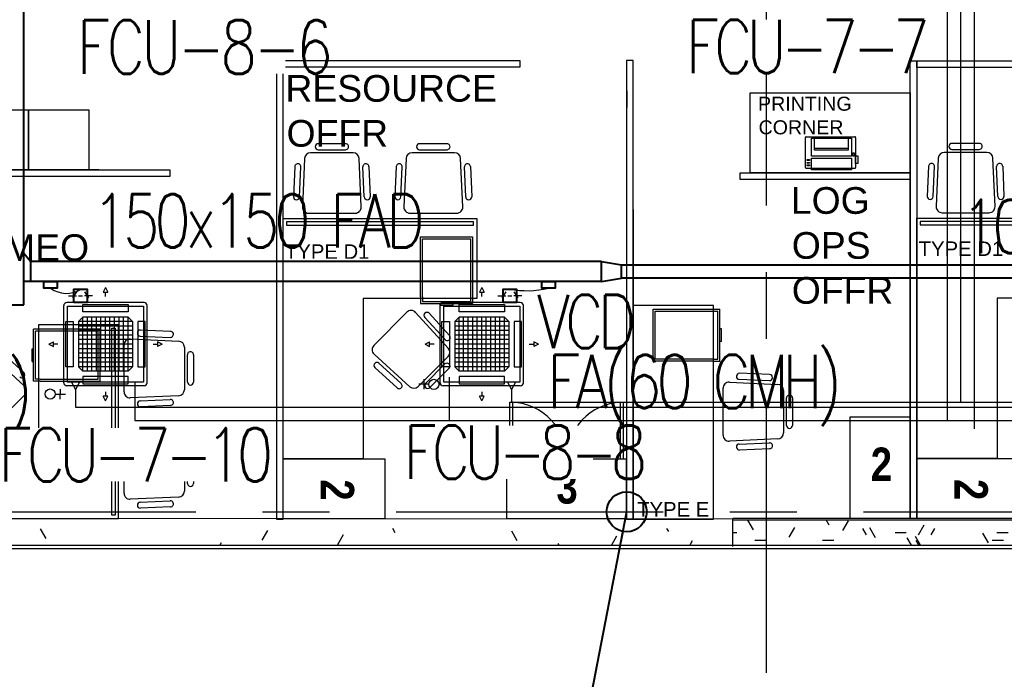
# Model space of a CAD drawing. Header units: millimetres. Extents: x 50620 to 404449, y -131543 to 97.
# Drawn here: x 350596 to 357970, y -108453 to -103511 of the extents above; entities that cross this region are included whole.
import ezdxf

# ---------------------------------------------------------------- set-up
doc = ezdxf.new("R2010")
doc.units = ezdxf.units.MM
doc.linetypes.add('CONTINOUS', pattern=[0])
doc.linetypes.add('IDA - Grid Line', pattern=[3500, 2000, -500, 500, -500])
for name, color, linetype, lineweight in [('1599_DB_A_BLK2_HQ_R21-2ND STOREY 20230517--$0$S-_COLN----_E', 8, 'Continuous', 9), ('1599_DB_A_BLK2_HQ_R21-3RD STOREY 230517$0$S-_COLN----_E', 8, 'Continuous', 0), ('A-_FLOR----_E', 8, 'Continuous', 9), ('A-_FURT----_E', 8, 'Continuous', 9), ('A-_WALL----_E', 8, 'Continuous', 9), ('A-_WALL----_E-1', 8, 'Continuous', 18), ('A-_WALL----_H-2', 8, 'Continuous', 9), ('A-_WALLPRTN_E', 8, 'Continuous', 9), ('FURNITURE', 8, 'Continuous', 9), ('M-_ACMV TX', 6, 'Continuous', 25), ('M-_ACON----_E-N', 7, 'Continuous', 9), ('M-_ARCHI', 8, 'Continuous', 5), ('M-AC-TEXT', 5, 'CONTINOUS', 25), ('M-ACMV_CDP', 190, 'DRAIN_PIPE', 13), ('M-ACMV_FAD', 3, 'Continuous', 25), ('M-ACMV_FAF', 3, 'Continuous', 25), ('M-ACMV_FCU', 5, 'Continuous', 25), ('M-ACMV_FLEXD', 222, 'Continuous', 25), ('M-ACMV_PW', 8, 'REFRIGERANT', 25), ('M-ACMV_REF-P', 134, '500-1-RP', 9), ('M-FA TEXT', 3, 'Continuous', 25), ('M_ACMV_ANNOTATION', 7, 'Continuous', 20)]:
    doc.layers.add(name, color=color, linetype=linetype, lineweight=lineweight)
doc.layers.add('S-_ANOTGRID_E-1', color=9, linetype='IDA - Grid Line', lineweight=5, true_color=0x808080)
doc.styles.add('Arial', font='arial.ttf', dxfattribs={"width": 0.8, "height": 300})
doc.styles.add('Arial Narrow_B_4', font='ARIALNB.TTF', dxfattribs={"height": 500})
doc.styles.add('Arial_3', font='arial.ttf', dxfattribs={"height": 500})
doc.styles.add('ROMANS', font='romans.shx', dxfattribs={"width": 0.8})
doc.styles.get("Standard").update_dxf_attribs({"font": 'arial.ttf'})
doc.linetypes.add('500-1-RP', pattern='A,0.75,-0.5,0.75,-0.5,0.75,-0.5,0.75,-1.7,["RP",Standard,S=1,R=0,X=-1,Y=-0.5],-1.7', length=7.9)
doc.linetypes.add('BATTING', pattern='A,0.0001,-0.1,[134,ltypeshp.shx,S=0.1,R=0,X=-0.1,Y=0],-0.2,[134,ltypeshp.shx,S=0.1,R=180,X=0.1,Y=0],-0.1', length=0.4001)
doc.linetypes.add('DRAIN_PIPE', pattern='A,0.5,-0.2,["D",Standard,S=0.1,R=0,X=-0.1,Y=-0.05],-0.25', length=0.95)
doc.linetypes.add('REFRIGERANT', pattern='A,15,-5.08,["R",Standard,S=2.54,R=0,X=-2.54,Y=-1.27],-5.08', length=25.16)
doc.dimstyles.get("Standard").update_dxf_attribs({"dimtxt": 200, "dimasz": 150, "dimexe": 0.18, "dimexo": 0.0625, "dimgap": 10, "dimtad": 1, "dimtih": 1, "dimtoh": 1, "dimdec": 0, "dimzin": 0, "dimdsep": 46, "dimtxsty": 'Standard', "dimcen": 0.09, "dimclrd": 256, "dimclre": 256, "dimclrt": 256, "dimadec": 0, "dimazin": 0, "dimtfac": 1, "dimtdec": 0, "dimtofl": 0, "dimtmove": 0, "dimatfit": 3, "dimfxl": 1, "dimtolj": 1, "dimtzin": 0, "dimarcsym": 1})

# ---------------------------------------------------------------- blocks, each defined once
blk = doc.blocks.new('A$C7208cd76')
at = {"layer": 'M-ACMV_FCU', "lineweight": 15}
for p, q in [((0, 424.1), (-17, 390.2)), ((-17, 390.2), (17, 390.2)), ((0, 424.1), (17, 390.2)), ((0, 356.2), (0, 390.2)), ((288.8, 312.5), (-288.8, 312.5)), ((288.9, 312.6), (288.9, 312.6)), ((-312.5, 288.8), (-312.5, -288.8)), ((312.5, 288.8), (312.5, -288.8)), ((312.6, 288.9), (312.6, 288.9)), ((-202.6, 169.6), (-169.6, 202.6)), ((-202.6, 169.6), (-202.6, -169.6)), ((202.6, 169.6), (-202.6, 169.6)), ((-169.6, 202.6), (169.6, 202.6)), ((-169.6, 202.6), (-169.6, -202.6)), ((-135.7, 202.6), (-135.7, -202.6)), ((-101.8, 202.6), (-101.8, -202.6)), ((-67.9, 202.6), (-67.9, -202.6)), ((-33.9, 202.6), (-33.9, -202.6)), ((0, 202.6), (0, -202.6)), ((33.9, 202.6), (33.9, -202.6)), ((67.9, 202.6), (67.9, -202.6)), ((101.8, 202.6), (101.8, -202.6)), ((135.7, 202.6), (135.7, -202.6)), ((169.6, 202.6), (202.6, 169.6)), ((169.6, 202.6), (169.6, -202.6)), ((202.6, 169.6), (202.6, -169.6)), ((202.6, 135.7), (-202.6, 135.7)), ((202.6, 101.8), (-202.6, 101.8)), ((-424.1, 0), (-390.2, 17)), ((-424.1, 0), (-390.2, -17)), ((-390.2, -17), (-390.2, 17)), ((-356.2, 0), (-390.2, 0)), ((202.6, 67.9), (-202.6, 67.9)), ((202.6, 33.9), (-202.6, 33.9)), ((202.6, 0), (-202.6, 0)), ((356.2, 0), (390.2, 0)), ((390.2, 17), (390.2, -17)), ((424.1, 0), (390.2, 17)), ((424.1, 0), (390.2, -17)), ((202.6, -33.9), (-202.6, -33.9)), ((202.6, -67.9), (-202.6, -67.9)), ((202.6, -101.8), (-202.6, -101.8)), ((202.6, -135.7), (-202.6, -135.7)), ((-169.6, -202.6), (-202.6, -169.6)), ((202.6, -169.6), (-202.6, -169.6)), ((-169.6, -202.6), (169.6, -202.6)), ((169.6, -202.6), (202.6, -169.6)), ((288.8, -312.5), (-288.8, -312.5)), ((0, -356.2), (0, -390.2)), ((17, -390.2), (-17, -390.2)), ((0, -424.1), (-17, -390.2)), ((0, -424.1), (17, -390.2))]:
    blk.add_line(p, q, dxfattribs=at)
for points in [[(-169.6, 241.6), (169.6, 241.6), (169.6, 297.9), (-169.6, 297.9)], [(285, 285), (285, -285), (-285, -285), (-285, 285)], [(-241.6, 169.6), (-241.6, -169.6), (-297.9, -169.6), (-297.9, 169.6)], [(241.6, 169.6), (241.6, -169.6), (297.9, -169.6), (297.9, 169.6)], [(-169.6, -241.6), (169.6, -241.6), (169.6, -297.9), (-169.6, -297.9)]]:
    blk.add_lwpolyline(points, close=True, dxfattribs=at)
for centre, start, end in [((-288.8, 288.8), 90, 180), ((288.8, 288.8), 0, 90), ((-288.8, -288.8), 180, 270), ((288.8, -288.8), 270, 0)]:
    blk.add_arc(centre, 23.7, start, end, dxfattribs=at)
blk = doc.blocks.new('A$C49267d6b')
at = {"layer": 'M-_ACON----_E-N', "lineweight": 0}
for p, q in [((0, 127), (0, 76.2)), ((-25.4, 76.2), (12.7, 101.6)), ((0, 63.5), (0, 38.1)), ((-25.4, 25.4), (12.7, 0)), ((0, -25.4), (0, 25.4))]:
    blk.add_line(p, q, dxfattribs=at)
blk = doc.blocks.new('SSO')
at = {"layer": 'M-ACMV_PW', "color": 1, "linetype": 'ByBlock', "lineweight": 5}
for points in [[(1064815.9, 20822.4), (1064726.7, 20823.4)], [(1064815.9, 20822.4), (1064726.7, 20823.4)], [(1064770.8, 20778.3), (1064771.8, 20867.5)], [(1064770.8, 20778.3), (1064771.8, 20867.5)], [(1064770.8, 20778.3), (1064771.8, 20867.5)], [(1064770.8, 20778.3), (1064771.8, 20867.5)], [(1064770.8, 20778.3), (1064771.8, 20867.5)], [(1064770.8, 20778.3), (1064771.8, 20867.5)]]:
    blk.add_lwpolyline(points, dxfattribs=at)
blk.add_circle((1064770.3, 20733.6), 44.6, dxfattribs=at)
blk.add_circle((1064770.3, 20733.6), 44.6, dxfattribs=at)
blk = doc.blocks.new('A$C81577ca4')
at = {"layer": 'M-ACMV_REF-P', "lineweight": 0, "ltscale": 0.75}
for p, q in [((-36, -125), (-86, -125)), ((19, -95), (-36, -125)), ((19, -155), (-36, -125))]:
    blk.add_line(p, q, dxfattribs=at)
blk = doc.blocks.new('1599_DB_A_BLK2_HQ_R21-3RD STOREY 230517$0$training chair')
at = {"color": 0, "linetype": 'ByBlock', "lineweight": -2}
for p, q in [((14192.4, -28958.3), (14418.2, -28948.4)), ((14131.7, -29031.5), (14493.7, -29015.4)), ((14419.2, -28993.3), (14194.4, -29003.3)), ((14088.7, -29395.3), (14088.7, -29076.4)), ((14540.7, -29060.4), (14540.7, -29411.3)), ((14020.7, -29338.4), (14020.7, -29133.4)), ((14065.7, -29133.4), (14065.7, -29338.4)), ((14493.7, -29456.3), (14131.7, -29440.3)), ((14419.2, -29478.4), (14194.4, -29468.4)), ((14192.4, -29513.4), (14418.2, -29523.4))]:
    blk.add_line(p, q, dxfattribs=at)
for centre, radius, start, end in [((14193.4, -28980.8), 22.5, 92.53259, 272.53259), ((14418.2, -28970.9), 22.5, 272.53259, 90), ((14133.7, -29076.4), 45, 92.53259, 180), ((14495.7, -29060.4), 45, 0, 92.53259), ((14043.2, -29133.4), 22.5, 0, 180), ((14043.2, -29338.4), 22.5, 180, 0), ((14133.7, -29395.3), 45, 180, 267.46741), ((14495.7, -29411.3), 45, 267.46741, 360), ((14193.4, -29490.9), 22.5, 87.46741, 267.46741), ((14418.2, -29500.9), 22.5, 270, 87.46741)]:
    blk.add_arc(centre, radius, start, end, dxfattribs=at)
blk = doc.blocks.new('ARCHI 2ND_2024 09 11')
at = {"layer": '1599_DB_A_BLK2_HQ_R21-2ND STOREY 20230517--$0$S-_COLN----_E', "lineweight": 5}
h = blk.add_hatch(dxfattribs=at)
h.set_pattern_fill('FP_3', color=8, style=0, pattern_type=2)
h.set_pattern_definition([(6e-11, (-28420.7, -3975.34), (1016, 254), [83.82, -678.18, 83.82, -678.18, -4064]), (6e-11, (-28420.7, -3975.34), (1016, 254), [-1524, 83.82, -1440.18, 83.82, -678.18, -1778]), (6e-11, (-28420.7, -3975.34), (1016, 254), [-3810, 83.82, -424.18, 83.82, -1186.18]), (120, (-28039.7, -3848.34), (-727.97045, 752.8818), [83.82, -678.18, 83.82, -678.18, -4064]), (120, (-28039.7, -3848.34), (-727.97045, 752.8818), [-1524, 83.82, -1440.18, 83.82, -678.18, -1778]), (120, (-28039.7, -3848.34), (-727.97045, 752.8818), [-3810, 83.82, -424.18, 83.82, -1186.18]), (240, (-27912.7, -3340.34), (-288.02955, -1006.8818), [83.82, -678.18, 83.82, -678.18, -4064]), (240, (-27912.7, -3340.34), (-288.02955, -1006.8818), [-1524, 83.82, -1440.18, 83.82, -678.18, -1778]), (240, (-27912.7, -3340.34), (-288.02955, -1006.8818), [-3810, 83.82, -424.18, 83.82, -1186.18])])
h.paths.add_polyline_path([(-26300, -79260.6), (-29050, -79260), (-29050, -79460), (-26300, -79450)])
at = {"layer": 'A-_WALL----_H-2', "lineweight": 5}
h = blk.add_hatch(dxfattribs=at)
h.set_pattern_fill('FP_3', color=256, style=0, pattern_type=2)
h.set_pattern_definition([(360, (102886.37, 38752.37), (1016, 254), [83.82, -678.18, 83.82, -678.18, -4064]), (360, (102886.37, 38752.37), (1016, 254), [-1524, 83.82, -1440.18, 83.82, -678.18, -1778]), (360, (102886.37, 38752.37), (1016, 254), [-3810, 83.82, -424.18, 83.82, -1186.18]), (120, (103267.37, 38879.37), (-727.97045, 752.8818), [83.82, -678.18, 83.82, -678.18, -4064]), (120, (103267.37, 38879.37), (-727.97045, 752.8818), [-1524, 83.82, -1440.18, 83.82, -678.18, -1778]), (120, (103267.37, 38879.37), (-727.97045, 752.8818), [-3810, 83.82, -424.18, 83.82, -1186.18]), (240, (103394.37, 39387.37), (-288.02955, -1006.8818), [83.82, -678.18, 83.82, -678.18, -4064]), (240, (103394.37, 39387.37), (-288.02955, -1006.8818), [-1524, 83.82, -1440.18, 83.82, -678.18, -1778]), (240, (103394.37, 39387.37), (-288.02955, -1006.8818), [-3810, 83.82, -424.18, 83.82, -1186.18])])
h.paths.add_polyline_path([(-27677.6, -79450), (-22150, -79450), (-22150, -79325), (-35450, -79325), (-35450, -79450)])
at = {"color": 8, "lineweight": 5}
for p, q in [((-32467.8, -75820), (-32467.8, -79254.7)), ((-32417.8, -75820), (-32467.8, -75820)), ((-32417.8, -79254.7), (-32417.8, -75820)), ((-32417.8, -75820), (-30645.6, -75820)), ((-32417.8, -75870), (-32417.8, -75820)), ((-30645.6, -75870), (-32417.8, -75870)), ((-30645.6, -75820), (-30645.6, -75870)), ((-29845.7, -75820), (-29845.7, -79253.9)), ((-29795.7, -75820), (-29845.7, -75820)), ((-29795.7, -79253.9), (-29795.7, -75820)), ((-27722, -79250), (-27722, -75820.6)), ((-27722, -75820.6), (-27672, -75820.6)), ((-27672.1, -75820.6), (-25899.9, -75820.6)), ((-27672.1, -75870.6), (-27672.1, -75820.6)), ((-25899.9, -75870.6), (-27672.1, -75870.6)), ((-27672, -75820.6), (-27672, -79250)), ((-29845.7, -75919.1), (-29845.4, -76169.9)), ((-31950.8, -76442.3), (-32155.8, -76442.3)), ((-31191, -76442.3), (-31396, -76442.3)), ((-27205, -76439.7), (-27410, -76439.7)), ((-31893.8, -76510.3), (-32212.7, -76510.3)), ((-32155.8, -76487.3), (-31950.8, -76487.3)), ((-31134.1, -76510.3), (-31453, -76510.3)), ((-31396, -76487.3), (-31191, -76487.3)), ((-27148, -76507.7), (-27466.9, -76507.7)), ((-27410, -76484.7), (-27205, -76484.7)), ((-32257.7, -76553.3), (-32273.7, -76915.3)), ((-31832.9, -76915.3), (-31848.9, -76553.3)), ((-31497.9, -76553.3), (-31513.9, -76915.3)), ((-31073.1, -76915.3), (-31089.1, -76553.3)), ((-27511.9, -76550.7), (-27527.9, -76912.7)), ((-27087, -76912.7), (-27103.1, -76550.7)), ((-36123.9, -76638), (-33267.3, -76638)), ((-33267.3, -76638), (-33267.3, -76688)), ((-32330.8, -76614), (-32340.8, -76839.8)), ((-32295.8, -76840.8), (-32285.9, -76616)), ((-31810.8, -76840.8), (-31820.7, -76616)), ((-31775.8, -76614), (-31765.8, -76839.8)), ((-31571.1, -76614), (-31581, -76839.8)), ((-31536, -76840.8), (-31526.1, -76616)), ((-31051, -76840.8), (-31060.9, -76616)), ((-31016, -76614), (-31006, -76839.8)), ((-27722, -76660), (-27722, -79210)), ((-27585, -76611.4), (-27595, -76837.2)), ((-27550, -76838.2), (-27540, -76613.4)), ((-27064.9, -76838.2), (-27074.9, -76613.4)), ((-27029.9, -76611.4), (-27020, -76837.2)), ((-33267.3, -76688), (-36123.9, -76688)), ((-32228.8, -76962.3), (-31877.8, -76962.3)), ((-31469, -76962.3), (-31118.1, -76962.3)), ((-27482.9, -76959.7), (-27132, -76959.7)), ((-31388.9, -77140.4), (-30998.9, -77140.4)), ((-31388.9, -77589.9), (-31388.9, -77140.4)), ((-31373.9, -77155.4), (-31013.9, -77155.4)), ((-31373.9, -77589.9), (-31373.9, -77155.4)), ((-31013.9, -77155.4), (-31013.9, -77624.9)), ((-30998.9, -77140.4), (-30998.9, -77639.9)), ((-31388.9, -77589.9), (-31388.9, -77639.9)), ((-31388.9, -77639.9), (-30998.9, -77639.9)), ((-31388.9, -77639.9), (-30998.9, -77639.9)), ((-31373.9, -77589.9), (-31373.9, -77624.9)), ((-31373.9, -77624.9), (-31013.9, -77624.9)), ((-31241.9, -77650.8), (-31241.9, -77639.9)), ((-31146, -77650.8), (-31146, -77639.9)), ((-31739, -77953.2), (-31490.9, -77705.1)), ((-31425.8, -77706.5), (-31181.2, -77973.8)), ((-31172.4, -77879.2), (-31325, -77712.5)), ((-31241.9, -77650.8), (-31146, -77650.8)), ((-29646.6, -77682.3), (-29147.2, -77682.3)), ((-29646.6, -78072.3), (-29646.6, -77682.3)), ((-29631.6, -77697.3), (-29162.2, -77697.3)), ((-29631.6, -78057.3), (-29631.6, -77697.3)), ((-29162.2, -78057.3), (-29162.2, -77697.3)), ((-29147.2, -78072.3), (-29147.2, -77682.3)), ((-29147.2, -78072.3), (-29147.2, -77682.3)), ((-31357.5, -77743.6), (-31205.6, -77909.6)), ((-34287.3, -78221.1), (-34287.3, -77831.1)), ((-34287.3, -78221.1), (-34287.3, -77831.1)), ((-33787.8, -77831.1), (-34287.3, -77831.1)), ((-34272.3, -78206.1), (-34272.3, -77846.1)), ((-33802.8, -77846.1), (-34272.3, -77846.1)), ((-33802.8, -78206.1), (-33802.8, -77846.1)), ((-33787.8, -78221.1), (-33787.8, -77831.1)), ((-33261.4, -77848.2), (-33487.2, -77838.2)), ((-29136.2, -77829.4), (-29147.2, -77829.4)), ((-29136.2, -77925.3), (-29136.2, -77829.4)), ((-33562.7, -77905.3), (-33200.7, -77921.3)), ((-33488.2, -77883.2), (-33263.4, -77893.1)), ((-29136.2, -77925.3), (-29147.2, -77925.3)), ((-34526.6, -78004.6), (-34359.9, -78157.2)), ((-34298.3, -77978.2), (-34287.3, -77978.2)), ((-34298.3, -78074.1), (-34298.3, -77978.2)), ((-33609.7, -78301.2), (-33609.7, -77950.3)), ((-33157.7, -77966.3), (-33157.7, -78285.2)), ((-34354, -78258.1), (-34621.3, -78013.4)), ((-34298.3, -78074.1), (-34287.3, -78074.1)), ((-33134.7, -78228.2), (-33134.7, -78023.2)), ((-33089.7, -78023.2), (-33089.7, -78228.2)), ((-31470.3, -78262.9), (-31737.6, -78018.2)), ((-31182.6, -78036), (-31408.1, -78261.5)), ((-29197.2, -78072.3), (-29646.6, -78072.3)), ((-29197.2, -78057.3), (-29631.6, -78057.3)), ((-29197.2, -78057.3), (-29162.2, -78057.3)), ((-29197.2, -78072.3), (-29147.2, -78072.3)), ((-31564.9, -78271.7), (-31731.6, -78119.1)), ((-31700.5, -78086.6), (-31534.5, -78238.5)), ((-31351.5, -78237.5), (-31206.6, -78092.6)), ((-31174.8, -78124.4), (-31319.7, -78269.3)), ((-34237.3, -78221.1), (-34287.3, -78221.1)), ((-34237.3, -78206.1), (-34272.3, -78206.1)), ((-34237.3, -78206.1), (-33802.8, -78206.1)), ((-34237.3, -78221.1), (-33787.8, -78221.1)), ((-34600.7, -78571.2), (-34352.5, -78323.1)), ((-33200.7, -78330.1), (-33562.7, -78346.1)), ((-33488.2, -78368.2), (-33263.4, -78358.3)), ((-33261.4, -78403.3), (-33487.2, -78413.2)), ((-33261.4, -78608), (-33487.2, -78598)), ((-33562.7, -78665.1), (-33200.7, -78681.1)), ((-33488.2, -78643), (-33263.4, -78652.9)), ((-33609.7, -79061), (-33609.7, -78710)), ((-33157.7, -78726), (-33157.7, -79045)), ((-33134.7, -78988), (-33134.7, -78783)), ((-33089.7, -78783), (-33089.7, -78988)), ((-33200.7, -79089.9), (-33562.7, -79105.9)), ((-33488.2, -79128), (-33263.4, -79118.1)), ((-33261.4, -79163), (-33487.2, -79173)), ((-32467.8, -79254.7), (-32417.8, -79254.7)), ((-29845.7, -79253.9), (-29795.7, -79253.9)), ((-27672, -79250), (-27722, -79250))]:
    blk.add_line(p, q, dxfattribs=at)
for points in [[(-31817.8, -78802.6), (-32417.8, -78802.6), (-32417.8, -77002.6), (-30967.8, -77002.6), (-30967.8, -77602.6), (-31817.8, -77602.6)], [(-27072, -78800), (-27672, -78800), (-27672, -77000), (-26222, -77000), (-26222, -77600), (-27072, -77600)], [(-35450, -78650), (-35450, -79250), (-33650, -79250), (-33650, -77800), (-34250, -77800), (-34250, -78650)]]:
    blk.add_lwpolyline(points, close=True, dxfattribs=at)
for centre, radius, start, end in [((-32155.8, -76464.8), 22.5, 90, 270), ((-31950.8, -76464.8), 22.5, 270, 90), ((-31396, -76464.8), 22.5, 90, 270), ((-31191, -76464.8), 22.5, 270, 90), ((-27410, -76462.2), 22.5, 90, 270), ((-27205, -76462.2), 22.5, 270, 90), ((-32212.7, -76555.3), 45, 90, 177.46741), ((-31893.8, -76555.3), 45, 2.53259, 90), ((-31453, -76555.3), 45, 90, 177.46741), ((-31134.1, -76555.3), 45, 2.53259, 90), ((-27466.9, -76552.7), 45, 90, 177.46741), ((-27148, -76552.7), 45, 2.53259, 90), ((-32308.4, -76615), 22.5, 357.46741, 177.47299), ((-31798.2, -76615), 22.5, 2.52701, 182.53259), ((-31548.6, -76615), 22.5, 357.46741, 177.47299), ((-31038.5, -76615), 22.5, 2.52701, 182.53259), ((-27562.5, -76612.4), 22.5, 357.46741, 177.47299), ((-27052.4, -76612.4), 22.5, 2.52701, 182.53259), ((-32318.3, -76839.8), 22.5, 180, 357.46741), ((-31788.3, -76839.8), 22.5, 182.53259, 0), ((-31558.5, -76839.8), 22.5, 180, 357.46741), ((-31028.5, -76839.8), 22.5, 182.53259, 0), ((-27572.5, -76837.2), 22.5, 180, 357.46741), ((-27042.5, -76837.2), 22.5, 182.53259, 0), ((-32228.8, -76917.3), 45, 177.46741, 270), ((-31877.8, -76917.3), 45, 270, 2.53259), ((-31469, -76917.3), 45, 177.46741, 270), ((-31118.1, -76917.3), 45, 270, 2.53259), ((-27482.9, -76914.7), 45, 177.46741, 270), ((-27132, -76914.7), 45, 270, 2.53259), ((-31459, -77736.9), 45, 42.46741, 135), ((-31340.9, -77728.4), 22.5, 45, 222.46741), ((-33487.2, -77860.7), 22.5, 90, 267.46741), ((-33262.4, -77870.7), 22.5, 267.46741, 87.47299), ((-33564.7, -77950.3), 45, 87.46741, 180), ((-33202.7, -77966.3), 45, 0, 87.46741), ((-31189, -77894.4), 22.5, 222.46741, 42.47299), ((-33112.2, -78023.2), 22.5, 0, 180), ((-31707.2, -77985.1), 45, 135, 227.53259), ((-31214.4, -78004.2), 45, 315, 42.46741), ((-31214.4, -78004.2), 45, 315, 42.46741), ((-31715.7, -78103.2), 22.5, 47.53259, 225), ((-34375.8, -78173.1), 22.5, 227.53259, 45), ((-31190.7, -78108.5), 22.5, 315, 135), ((-33112.2, -78228.2), 22.5, 180, 0), ((-34384.4, -78291.2), 45, 315, 47.53259), ((-33564.7, -78301.2), 45, 180, 272.53259), ((-33202.7, -78285.2), 45, 272.53259, 0), ((-31549.7, -78255.1), 22.5, 227.52701, 47.53259), ((-31439.9, -78229.7), 45, 227.53259, 315), ((-31335.6, -78253.4), 22.5, 135, 315), ((-33487.2, -78390.7), 22.5, 92.53259, 270), ((-33262.4, -78380.8), 22.5, 272.52701, 92.53259), ((-33487.2, -78620.5), 22.5, 90, 267.46741), ((-33564.7, -78710), 45, 87.46741, 180), ((-33262.4, -78630.4), 22.5, 267.46741, 87.47299), ((-33202.7, -78726), 45, 0, 87.46741), ((-33112.2, -78783), 22.5, 0, 180), ((-33112.2, -78988), 22.5, 180, 0), ((-33564.7, -79061), 45, 180, 272.53259), ((-33202.7, -79045), 45, 272.53259, 0), ((-33487.2, -79150.5), 22.5, 92.53259, 270), ((-33262.4, -79140.6), 22.5, 272.52701, 92.53259)]:
    blk.add_arc(centre, radius, start, end, dxfattribs=at)
at = {"layer": '1599_DB_A_BLK2_HQ_R21-2ND STOREY 20230517--$0$S-_COLN----_E', "color": 8, "lineweight": 5}
for p, q in [((-29050, -79254.5), (-35450, -79250)), ((-36275, -79475), (-21325, -79475)), ((-36275, -79475), (-21325, -79475)), ((-35450, -79450), (-22150, -79450)), ((-35450, -79450), (-22150, -79450))]:
    blk.add_line(p, q, dxfattribs=at)
at = {"layer": '1599_DB_A_BLK2_HQ_R21-2ND STOREY 20230517--$0$S-_COLN----_E', "color": 8, "linetype": 'Continuous', "lineweight": 5}
for p, q in [((-28187.4, -79267.3), (-28229.3, -79339.9)), ((-27620.5, -79301.3), (-27662.4, -79373.9)), ((-27644.3, -79450), (-27681.6, -79385.5)), ((-28886.7, -79413.3), (-28802.9, -79413.3)), ((-28378.7, -79413.3), (-28294.9, -79413.3)), ((-27108.7, -79413.3), (-27024.9, -79413.3))]:
    blk.add_line(p, q, dxfattribs=at)
at = {"layer": '1599_DB_A_BLK2_HQ_R21-3RD STOREY 230517$0$S-_COLN----_E', "color": 8, "lineweight": 5}
for p, q in [((-28920.2, -76660), (-28920.2, -76060.3)), ((-28920.2, -76060.3), (-27722, -76060.3)), ((-27722, -76060.3), (-27722, -76660)), ((-34773.9, -76188), (-34323.9, -76188)), ((-34323.9, -76638), (-34323.9, -76188)), ((-34323.9, -76188), (-33873.9, -76188)), ((-34323.9, -76188), (-34323.9, -76638)), ((-33873.9, -76188), (-33873.9, -76638)), ((-28506.4, -76621.3), (-28506.4, -76396)), ((-28500.6, -76390.2), (-28137.2, -76390.2)), ((-28462.4, -76536.7), (-28462.4, -76401.1)), ((-28462.4, -76401.1), (-28162.1, -76401.1)), ((-28439.8, -76491.5), (-28439.8, -76401.1)), ((-28439.8, -76401.1), (-28187.9, -76401.1)), ((-28187.9, -76401.1), (-28187.9, -76491.5)), ((-28162.1, -76401.1), (-28162.1, -76536.7)), ((-28131.4, -76396), (-28131.4, -76621.3)), ((-28187.9, -76478.6), (-28439.8, -76478.6)), ((-28187.9, -76491.5), (-28439.8, -76491.5)), ((-28150.8, -76510.9), (-28141.1, -76510.9)), ((-28150.8, -76536.7), (-28150.8, -76510.9)), ((-28141.1, -76510.9), (-28141.1, -76536.7)), ((-28130.8, -76533.1), (-28113.7, -76533.1)), ((-28130.8, -76589.4), (-28130.8, -76533.1)), ((-28113.7, -76533.1), (-28113.7, -76589.4)), ((-28494.7, -76567.4), (-28494.7, -76560.9)), ((-28494.7, -76560.9), (-28475.3, -76560.9)), ((-28475.3, -76567.4), (-28494.7, -76567.4)), ((-28494.7, -76588.4), (-28494.7, -76581.9)), ((-28494.7, -76581.9), (-28475.3, -76581.9)), ((-28475.3, -76588.4), (-28494.7, -76588.4)), ((-28494.7, -76607.7), (-28494.7, -76601.3)), ((-28494.7, -76601.3), (-28475.3, -76601.3)), ((-28475.3, -76607.7), (-28494.7, -76607.7)), ((-28475.3, -76560.9), (-28475.3, -76567.4)), ((-28475.3, -76581.9), (-28475.3, -76588.4)), ((-28475.3, -76601.3), (-28475.3, -76607.7)), ((-28162.1, -76536.7), (-28462.4, -76536.7)), ((-28462.4, -76636.8), (-28462.4, -76549.6)), ((-28462.4, -76549.6), (-28162.1, -76549.6)), ((-28162.1, -76549.6), (-28162.1, -76636.8)), ((-28141.1, -76536.7), (-28150.8, -76536.7)), ((-28113.7, -76589.4), (-28130.8, -76589.4)), ((-34323.9, -76638), (-34773.9, -76638)), ((-33873.9, -76638), (-34323.9, -76638)), ((-27722, -76660), (-28920.2, -76660)), ((-28137.2, -76627.1), (-28500.6, -76627.1)), ((-28162.1, -76636.8), (-28462.4, -76636.8))]:
    blk.add_line(p, q, dxfattribs=at)
blk.add_lwpolyline([(-29195.7, -77654), (-29795.7, -77654), (-29795.7, -79254), (-29195.7, -79254), (-29195.7, -78654), (-29195.7, -78654)], close=True, dxfattribs=at)
for centre, start, end in [((-28500.6, -76396), 90.00238, 180.00247), ((-28137.2, -76396), 359.99996, 90.00004), ((-28500.6, -76621.3), 179.99996, 270.00004), ((-28137.2, -76621.3), 269.99753, 359.99762)]:
    blk.add_arc(centre, 5.81, start, end, dxfattribs=at)
at = {"layer": 'A-_FLOR----_E', "lineweight": 5}
blk.add_line((-36250, -79450), (-21350, -79450), dxfattribs=at)
at = {"layer": 'A-_FLOR----_E', "color": 8, "lineweight": 5}
blk.add_line((-36250, -79450), (-21350, -79450), dxfattribs=at)
at = {"layer": 'A-_FURT----_E', "color": 8, "lineweight": 5}
for p, q in [((-30720.7, -78803.3), (-30720.7, -78378.3)), ((-30720.7, -78378.3), (-30700.7, -78378.3)), ((-30700.7, -78378.3), (-30700.7, -78803.3)), ((-29890.7, -78803.3), (-29890.7, -78378.3)), ((-29890.7, -78378.3), (-29870.7, -78378.3)), ((-29870.7, -78378.3), (-29870.7, -78803.3)), ((-30745.7, -78803.3), (-29845.7, -78803.3)), ((-30745.7, -78803.3), (-30745.7, -79253.3)), ((-29845.7, -79253.3), (-29845.7, -78803.3)), ((-29845.7, -79253.3), (-30745.7, -79253.3))]:
    blk.add_line(p, q, dxfattribs=at)
for points in [[(-27722, -79249.4), (-28172, -79249.4), (-28172, -78489.4), (-27722, -78489.4)], [(-32417.7, -79252.6), (-32417.7, -78802.6), (-31657.7, -78802.6), (-31657.7, -79252.6)], [(-27672, -79250), (-27672, -78800), (-26912, -78800), (-26912, -79250)]]:
    blk.add_lwpolyline(points, close=True, dxfattribs=at)
for centre, start, end in [((-30720.7, -78803.3), 0, 87.28097), ((-29870.7, -78803.3), 92.71903, 180)]:
    blk.add_arc(centre, 425, start, end, dxfattribs=at)
at = {"layer": 'A-_WALL----_E', "lineweight": 5}
blk.add_line((-35450, -79450), (-22150, -79450), dxfattribs=at)
at = {"layer": 'A-_WALL----_E', "color": 8, "lineweight": 5}
blk.add_line((-35450, -79450), (-22150, -79450), dxfattribs=at)
at = {"layer": 'A-_WALL----_E-1', "lineweight": 5}
blk.add_line((-36125, -79475), (-21325, -79475), dxfattribs=at)
at = {"layer": 'A-_WALL----_E-1', "color": 8, "lineweight": 5}
blk.add_line((-36125, -79475), (-21325, -79475), dxfattribs=at)
at = {"layer": 'A-_WALLPRTN_E', "color": 8, "lineweight": 5}
for p, q in [((-33798.9, -76638), (-36123.9, -76638)), ((-28996.1, -76710), (-28996.1, -76660)), ((-28995.1, -76660), (-27722, -76660)), ((-33799.8, -76688), (-36124.8, -76688)), ((-27722, -76710), (-28995.1, -76710)), ((-29845.7, -76935), (-29845.7, -79253.9)), ((-29795.7, -76934.1), (-29795.7, -79254)), ((-29050, -79450), (-29050, -79250)), ((-26300, -79250), (-29050, -79250)), ((-29050, -79460), (-29050, -79260)), ((-29050, -79260), (-26300, -79260.6))]:
    blk.add_line(p, q, dxfattribs=at)
at = {"layer": 'FURNITURE', "color": 8, "lineweight": 5}
for points in [[(-32392.8, -77027.6), (-32392.8, -77052.6), (-30992.8, -77052.6), (-30992.8, -77027.6)], [(-27647, -77025), (-27647, -77050), (-26247, -77050), (-26247, -77025)], [(-33675, -79225), (-33700, -79225), (-33700, -77825), (-33675, -77825)]]:
    blk.add_lwpolyline(points, close=True, dxfattribs=at)
at = {"layer": 'S-_ANOTGRID_E-1', "color": 8, "lineweight": 5}
for p, q in [((-28800, 26594.8), (-28800, -83806.9)), ((-38572.1, -79200), (17962.1, -79200))]:
    blk.add_line(p, q, dxfattribs=at)
at = {"layer": '1599_DB_A_BLK2_HQ_R21-3RD STOREY 230517$0$S-_COLN----_E', "color": 8, "lineweight": 5, "rotation": 180}
blk.add_blockref('1599_DB_A_BLK2_HQ_R21-3RD STOREY 230517$0$training chair', (-14582.8, -107685.6), dxfattribs=at)
at = {"color": 8, "lineweight": 5, "style": 'Arial_3'}
for s, height, p in [('RESOURCE', 200, (-32401.1, -76127.8)), ('PRINTING', 105, (-28861.7, -76195)), ('OFFR', 200, (-32392.6, -76464.7)), ('CORNER', 105, (-28857.7, -76371.9)), ('LOG', 200, (-28615.9, -76967.5)), ('FMEO', 200, (-34678.6, -77320.8)), ('OPS', 200, (-28609, -77304.3)), ('OFFR', 200, (-28609, -77641.2))]:
    blk.add_text(s, height=height, dxfattribs=at).set_placement(p)
at = {"layer": 'A-_FURT----_E', "color": 8, "lineweight": 5, "char_height": 250, "width": 196.413, "attachment_point": 1, "style": 'Arial Narrow_B_4'}
for s, insert in [('2', (-28017.6, -78718.7)), ('3', (-30371.5, -78887.8))]:
    blk.add_mtext(s, dxfattribs=dict(at, insert=insert))
at = {"layer": 'A-_FURT----_E', "color": 8, "lineweight": 5, "char_height": 250, "width": 196.413, "attachment_point": 1, "rotation": 270, "style": 'Arial Narrow_B_4'}
for insert in [(-31887, -78956.9), (-27141.2, -78954.4)]:
    blk.add_mtext('2', dxfattribs=dict(at, insert=insert))
at = {"layer": 'A-_WALLPRTN_E', "color": 8, "lineweight": 5, "style": 'Arial_3'}
for p in [(-32404.8, -77304.7), (-27659.1, -77283.3), (-34858.6, -78801.6)]:
    blk.add_text('TYPE D1', height=108.74, dxfattribs=at).set_placement(p)
at = {"layer": 'A-_WALLPRTN_E', "color": 8, "lineweight": 5, "insert": (-29767.2, -79126.8), "char_height": 108.74, "attachment_point": 1, "style": 'Arial_3'}
blk.add_mtext_dynamic_manual_height_columns('TYPE E', width=708.533, gutter_width=0.483, heights=[0], dxfattribs=at)

msp = doc.modelspace()

# ---------------------------------------------------------------- block references
at = {"layer": 'M-_ARCHI', "lineweight": 5, "extrusion": (0.000419962, 1.0854e-05, 1), "rotation": 359.9999887056363}
msp.add_blockref('ARCHI 2ND_2024 09 11', (384987.1, -27998.1, 422.1), dxfattribs=at)

# ---------------------------------------------------------------- next in the draw order: linework, layer by layer
at = {"layer": 'M-ACMV_CDP', "ltscale": 2.5}
for p, q in [((357545.3, -106513), (357545.3, -86212.9)), ((351458, -106227), (351458, -106513)), ((353813.3, -106189.4), (353813.3, -106513)), ((351458, -106513), (362016.9, -106513))]:
    msp.add_line(p, q, dxfattribs=at)
at = {"layer": 'M-ACMV_FAD'}
for p, q in [((350626.1, -105646.7, 30.2), (350626.1, -101632.9, 30.2)), ((350676.1, -105323.2, 30.2), (350626.1, -105263.5, 30.2)), ((354953.6, -105323.2, 79.8), (350676.1, -105323.2, 79.8)), ((350676.1, -105323.2, 30.2), (350676.1, -105473.2, 30.2)), ((354953.6, -105473.2, 74), (354953.6, -105323.2, 74)), ((354953.6, -105323.2, 74), (355103.6, -105348.2, 74)), ((355103.6, -105448.2, 74), (355103.6, -105348.2, 74)), ((355103.6, -105348.2, 74), (360903.6, -105348.2, 74)), ((350676.1, -105473.2, 30.2), (350626.1, -105473.2, 30.2)), ((354953.6, -105473.2, -6.9), (350676.1, -105473.2, 49.7)), ((354953.6, -105473.2, 74), (355103.6, -105448.2, 74)), ((360903.6, -105448.2, 74), (355103.6, -105448.2, 74)), ((350426.1, -105646.7, 30.2), (350626.1, -105646.7, 30.2))]:
    msp.add_line(p, q, dxfattribs=at)
at = {"layer": 'M-ACMV_FAD', "elevation": 46.3}
for points in [[(350778, -105473.2), (350878, -105473.2), (350878, -105523.2), (350778, -105523.2)], [(354505.2, -105473.2), (354605.2, -105473.2), (354605.2, -105523.2), (354505.2, -105523.2)]]:
    msp.add_lwpolyline(points, close=True, dxfattribs=at)
at = {"layer": 'M-ACMV_FAD'}
for points in [[(351002.4, -105629.6), (351002.4, -105529.6), (351102.4, -105529.6), (351102.4, -105629.6)], [(354216.9, -105629.6), (354216.9, -105529.6), (354316.9, -105529.6), (354316.9, -105629.6)]]:
    msp.add_lwpolyline(points, close=True, dxfattribs=at)
at = {"layer": 'M-ACMV_FLEXD', "color": 3, "linetype": 'BATTING', "lineweight": 0}
for centre, radius, start, end in [((350944.8, -105366.1, -92.7), 195.7, 233.37768, 303.36158), ((354395.9, -104843.4, 92.7), 698.2, 259.35139, 283.1867)]:
    msp.add_arc(centre, radius, start, end, dxfattribs=at)
at = {"layer": 'M-ACMV_REF-P', "color": 219, "ltscale": 0.25, "true_color": 0x642165}
for p, q in [((357645.3, -106377.2), (357645.3, -85264.7)), ((354278.9, -106332), (354279.4, -106377.2)), ((354279.4, -106377.2), (358490.6, -106377.2))]:
    msp.add_line(p, q, dxfattribs=at)
at = {"layer": 'M-ACMV_REF-P', "color": 159, "ltscale": 0.25, "true_color": 0x22346e}
for p, q in [((357745.3, -106575.7), (357745.3, -85364.7)), ((351013.3, -106332), (351013.1, -106413)), ((351013.1, -106413), (361563.5, -106413))]:
    msp.add_line(p, q, dxfattribs=at)

# ---------------------------------------------------------------- next in the draw order: block references
at = {"layer": 'M-_ACMV TX', "xscale": -1.181061443391948, "yscale": 1.181061443391948, "zscale": 1.181061443391948, "rotation": 90}
for p in [(351112.4, -105579.6), (354326.9, -105579.6)]:
    msp.add_blockref('A$C49267d6b', p, dxfattribs=at)
at = {"layer": 'M-ACMV_FAD', "rotation": 89.99999999999999}
for p in [(350888.3, -106246), (354153.9, -106246)]:
    msp.add_blockref('A$C81577ca4', p, dxfattribs=at)
at = {"layer": 'M-ACMV_FAF', "rotation": 270}
for p in [(351238.6, -105942.1), (354056.4, -105942.1)]:
    msp.add_blockref('A$C7208cd76', p, dxfattribs=at)
at = {"layer": 'M-ACMV_PW', "color": 1, "linetype": 'ByBlock', "lineweight": 5, "xscale": 0.85, "yscale": 0.85, "zscale": 0.85}
for p, rotation in [((371322, -1011298), 89.99999999999999), ((333201.3, 798739.2, 0.3), 270)]:
    msp.add_blockref('SSO', p, dxfattribs=dict(at, rotation=rotation))

# ---------------------------------------------------------------- next in the draw order: texts
at = {"layer": 'M-AC-TEXT', "char_height": 400, "attachment_point": 7, "line_spacing_factor": 0.8, "style": 'ROMANS', "bg_fill": 3, "box_fill_scale": 1, "bg_fill_color": 256, "bg_fill_transparency": 0}
for s, insert, width in [('{\\Fsimplex|c0;\\T0.9;FCU-8-6}', (351025.4, -103916), 1559.576), ('{\\Fsimplex|c0;\\T0.8;FCU-7-7}', (355585.4, -103912, -274), 1360.869)]:
    msp.add_mtext(s, dxfattribs=dict(at, insert=insert, width=width))
at = {"layer": 'M-FA TEXT', "linetype": 'Continuous', "char_height": 400, "attachment_point": 7, "line_spacing_factor": 0.8, "style": 'Arial'}
for s, insert, width in [('{\\Fsimplex|c0;\\T0.8;150x150 FAD}', (351137.7, -105218.2, 79.8), 2660.671), ('{\\Fsimplex|c0;\\T0.8;100x100 FAD}', (357643.6, -105260.1, 74), 2685.18)]:
    msp.add_mtext(s, dxfattribs=dict(at, insert=insert, width=width))
at = {"layer": 'M-FA TEXT', "char_height": 400, "attachment_point": 7, "line_spacing_factor": 0.8, "style": 'ROMANS'}
for s, insert, width in [('{\\Fsimplex|c0;\\T0.8;VCD}', (354470.2, -105971.3), 845.581), ('{\\Fsimplex|c0;\\T0.8;FA(60 CMH)}', (354547.3, -106555.4, 0), 2463.531), ('{\\T0.8;FA(40 CMH)}', (348485.4, -106626.5, 276.5), 2373.253)]:
    msp.add_mtext(s, dxfattribs=dict(at, insert=insert, width=width))

# ---------------------------------------------------------------- next in the draw order: leaders
at = {"layer": 'M_ACMV_ANNOTATION'}
msp.add_leader([(355141.6, -107198, 278.7), (354044.1, -112826.4, 279.2), (352564.4, -112825.9, 279.8)], dimstyle='Standard', override={"dimasz": 300, "dimtad": 0, "dimldrblk": 'DotBlank', "dimfxl": 100, "dimarcsym": 2}, dxfattribs=at)

# ---------------------------------------------------------------- next in the draw order: texts
at = {"layer": 'M-AC-TEXT', "char_height": 400, "attachment_point": 7, "line_spacing_factor": 0.8, "style": 'ROMANS', "bg_fill": 3, "box_fill_scale": 1, "bg_fill_color": 256, "bg_fill_transparency": 0}
for s, insert, width in [('{\\Fsimplex|c0;\\T0.8;FCU-7-10}', (350437.8, -106970.2), 1625.947), ('{\\Fsimplex|c0;\\T0.8;FCU-8-8}', (353471.4, -106952.1), 1418.036)]:
    msp.add_mtext(s, dxfattribs=dict(at, insert=insert, width=width))

doc.saveas('drawing.dxf')
